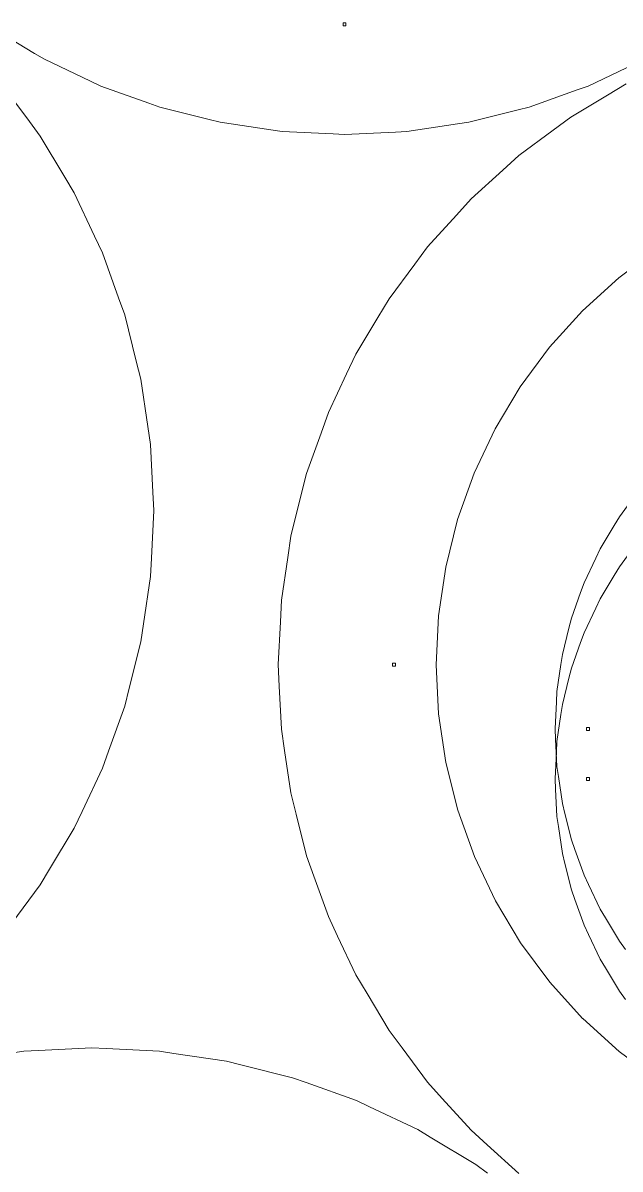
# Model space of a CAD drawing. Header units: centimetres. Extents: x -214 to 137, y -175 to 4.
# Drawn here: x 105.62 to 117.16, y -152.1 to -129.96 of the extents above; entities that cross this region are included whole.
import ezdxf

# ---------------------------------------------------------------- set-up
doc = ezdxf.new("R2010")
doc.units = ezdxf.units.CM
doc.header["$MEASUREMENT"] = 0
doc.layers.add('layer 1', color=7, linetype='Continuous')

msp = doc.modelspace()

# ---------------------------------------------------------------- linework, layer by layer
at = {"layer": 'layer 1', "color": 5, "lineweight": 9}
for points in [[(104.99829, -130.04177), (104.99829, -130.04177), (105.84316, -130.54817), (105.84316, -130.54817)], [(111.86085, -129.95925), (111.86085, -129.95925), (111.8037, -129.95925), (111.8037, -129.95925)], [(111.8037, -129.95925), (111.8037, -129.95925), (111.8037, -130.0164), (111.8037, -130.0164)], [(111.8037, -130.0164), (111.8037, -130.0164), (111.86085, -130.0164), (111.86085, -130.0164)], [(111.86085, -130.0164), (111.86085, -130.0164), (111.86085, -129.95925), (111.86085, -129.95925)], [(105.84316, -130.54817), (105.84316, -130.54817), (106.0337, -130.66237), (106.0337, -130.66237)], [(106.0337, -130.66237), (106.0337, -130.66237), (106.92413, -131.08351), (106.92413, -131.08351)], [(116.53959, -131.17849), (116.53959, -131.17849), (117.43002, -130.75735), (117.43002, -130.75735)], [(105.74233, -131.86437), (105.74233, -131.86437), (105.19236, -131.1228), (105.19236, -131.1228)], [(106.92413, -131.08351), (106.92413, -131.08351), (107.12495, -131.17849), (107.12495, -131.17849)], [(107.12495, -131.17849), (107.12495, -131.17849), (108.05237, -131.51032), (108.05237, -131.51032)], [(115.40301, -131.58517), (115.40301, -131.58517), (116.33043, -131.25333), (116.33043, -131.25333)], [(116.33043, -131.25333), (116.33043, -131.25333), (116.53959, -131.17849), (116.53959, -131.17849)], [(117.27419, -131.13608), (117.27419, -131.13608), (116.91333, -131.35237), (116.91333, -131.35237)], [(116.91333, -131.35237), (116.91333, -131.35237), (116.20373, -131.77769), (116.20373, -131.77769)], [(108.05237, -131.51032), (108.05237, -131.51032), (108.26153, -131.58516), (108.26153, -131.58516)], [(108.26153, -131.58516), (108.26153, -131.58516), (109.21701, -131.8245), (109.21701, -131.8245)], [(114.23204, -131.87848), (114.23204, -131.87848), (115.18752, -131.63915), (115.18752, -131.63915)], [(115.18752, -131.63915), (115.18752, -131.63915), (115.40301, -131.58517), (115.40301, -131.58517)], [(105.95291, -132.14831), (105.95291, -132.14831), (105.74233, -131.86437), (105.74233, -131.86437)], [(109.21701, -131.8245), (109.21701, -131.8245), (109.4325, -131.87848), (109.4325, -131.87848)], [(109.4325, -131.87848), (109.4325, -131.87848), (110.40684, -132.02301), (110.40684, -132.02301)], [(113.03797, -132.0556), (113.03797, -132.0556), (114.0123, -131.91108), (114.0123, -131.91108)], [(114.0123, -131.91108), (114.0123, -131.91108), (114.23204, -131.87848), (114.23204, -131.87848)], [(116.20373, -131.77769), (116.20373, -131.77769), (115.8658, -132.02832), (115.8658, -132.02832)], [(106.42756, -132.94022), (106.42756, -132.94022), (105.95291, -132.14831), (105.95291, -132.14831)], [(110.40684, -132.02301), (110.40684, -132.02301), (110.62658, -132.0556), (110.62658, -132.0556)], [(110.62658, -132.0556), (110.62658, -132.0556), (111.61039, -132.10394), (111.61039, -132.10394)], [(111.61039, -132.10394), (111.61039, -132.10394), (111.83227, -132.11484), (111.83227, -132.11484)], [(111.83227, -132.11484), (111.83227, -132.11484), (112.81609, -132.0665), (112.81609, -132.0665)], [(112.81609, -132.0665), (112.81609, -132.0665), (113.03797, -132.0556), (113.03797, -132.0556)], [(115.8658, -132.02832), (115.8658, -132.02832), (115.20131, -132.52113), (115.20131, -132.52113)], [(115.20131, -132.52113), (115.20131, -132.52113), (114.88958, -132.80367), (114.88958, -132.80367)], [(114.88958, -132.80367), (114.88958, -132.80367), (114.27659, -133.35926), (114.27659, -133.35926)], [(106.6093, -133.24343), (106.6093, -133.24343), (106.42756, -132.94022), (106.42756, -132.94022)], [(107.00404, -134.07805), (107.00404, -134.07805), (106.6093, -133.24343), (106.6093, -133.24343)], [(114.27659, -133.35926), (114.27659, -133.35926), (113.99406, -133.67098), (113.99406, -133.67098)], [(113.99406, -133.67098), (113.99406, -133.67098), (113.43848, -134.28397), (113.43848, -134.28397)], [(107.15518, -134.39761), (107.15518, -134.39761), (107.00404, -134.07805), (107.00404, -134.07805)], [(113.43848, -134.28397), (113.43848, -134.28397), (113.18786, -134.62189), (113.18786, -134.62189)], [(117.13231, -134.8831), (117.13231, -134.8831), (117.89392, -134.31755), (117.89392, -134.31755)], [(107.46621, -135.2669), (107.46621, -135.2669), (107.15518, -134.39761), (107.15518, -134.39761)], [(113.18786, -134.62189), (113.18786, -134.62189), (112.69503, -135.28639), (112.69503, -135.28639)], [(116.42981, -135.52057), (116.42981, -135.52057), (117.13231, -134.8831), (117.13231, -134.8831)], [(107.5853, -135.59974), (107.5853, -135.59974), (107.46621, -135.2669), (107.46621, -135.2669)], [(112.69503, -135.28639), (112.69503, -135.28639), (112.47874, -135.64725), (112.47874, -135.64725)], [(107.80963, -136.49533), (107.80963, -136.49533), (107.5853, -135.59974), (107.5853, -135.59974)], [(112.47874, -135.64725), (112.47874, -135.64725), (112.05343, -136.35685), (112.05343, -136.35685)], [(115.79316, -136.22384), (115.79316, -136.22384), (116.42981, -135.52057), (116.42981, -135.52057)], [(112.05343, -136.35685), (112.05343, -136.35685), (111.87355, -136.73718), (111.87355, -136.73718)], [(115.22852, -136.9861), (115.22852, -136.9861), (115.79316, -136.22384), (115.79316, -136.22384)], [(107.89552, -136.83824), (107.89552, -136.83824), (107.80963, -136.49533), (107.80963, -136.49533)], [(111.87355, -136.73718), (111.87355, -136.73718), (111.51983, -137.48504), (111.51983, -137.48504)], [(108.03099, -137.75151), (108.03099, -137.75151), (107.89552, -136.83824), (107.89552, -136.83824)], [(114.74132, -137.80005), (114.74132, -137.80005), (115.22852, -136.9861), (115.22852, -136.9861)], [(111.51983, -137.48504), (111.51983, -137.48504), (111.37809, -137.88116), (111.37809, -137.88116)], [(108.08286, -138.10118), (108.08286, -138.10118), (108.03099, -137.75151), (108.03099, -137.75151)], [(111.37809, -137.88116), (111.37809, -137.88116), (111.09939, -138.6601), (111.09939, -138.6601)], [(114.33624, -138.65784), (114.33624, -138.65784), (114.74132, -137.80005), (114.74132, -137.80005)], [(108.12816, -139.02333), (108.12816, -139.02333), (108.08286, -138.10118), (108.08286, -138.10118)], [(111.09939, -138.6601), (111.09939, -138.6601), (110.99716, -139.06821), (110.99716, -139.06821)], [(114.01719, -139.5512), (114.01719, -139.5512), (114.33624, -138.65784), (114.33624, -138.65784)], [(108.1455, -139.37641), (108.1455, -139.37641), (108.12816, -139.02333), (108.12816, -139.02333)], [(110.99716, -139.06821), (110.99716, -139.06821), (110.79614, -139.87072), (110.79614, -139.87072)], [(117.45571, -139.07435), (117.45571, -139.07435), (117.1431, -139.49586), (117.1431, -139.49586)], [(108.10019, -140.29856), (108.10019, -140.29856), (108.1455, -139.37641), (108.1455, -139.37641)], [(113.78724, -140.47153), (113.78724, -140.47153), (114.01719, -139.5512), (114.01719, -139.5512)], [(117.04063, -139.66682), (117.04063, -139.66682), (116.77083, -140.11695), (116.77083, -140.11695)], [(117.1431, -139.49586), (117.1431, -139.49586), (117.04063, -139.66682), (117.04063, -139.66682)], [(110.79614, -139.87072), (110.79614, -139.87072), (110.73441, -140.28688), (110.73441, -140.28688)], [(116.77083, -140.11695), (116.77083, -140.11695), (116.68561, -140.29714), (116.68561, -140.29714)], [(117.45571, -140.04128), (117.45571, -140.04128), (117.1431, -140.46279), (117.1431, -140.46279)], [(117.45571, -140.04128), (117.45571, -140.04128), (117.1431, -140.46279), (117.1431, -140.46279)], [(117.45571, -140.04128), (117.45571, -140.04128), (117.1431, -140.46279), (117.1431, -140.46279)], [(117.45571, -140.04128), (117.45571, -140.04128), (117.1431, -140.46279), (117.1431, -140.46279)], [(108.08285, -140.65164), (108.08285, -140.65164), (108.10019, -140.29856), (108.10019, -140.29856)], [(110.73441, -140.28688), (110.73441, -140.28688), (110.61302, -141.10523), (110.61302, -141.10523)], [(116.68561, -140.29714), (116.68561, -140.29714), (116.46123, -140.77154), (116.46123, -140.77154)], [(113.64861, -141.40996), (113.64861, -141.40996), (113.78724, -140.47153), (113.78724, -140.47153)], [(117.1431, -140.46279), (117.1431, -140.46279), (117.04063, -140.63375), (117.04063, -140.63375)], [(117.1431, -140.46279), (117.1431, -140.46279), (117.04063, -140.63375), (117.04063, -140.63375)], [(117.1431, -140.46279), (117.1431, -140.46279), (117.04063, -140.63375), (117.04063, -140.63375)], [(117.1431, -140.46279), (117.1431, -140.46279), (117.04063, -140.63375), (117.04063, -140.63375)], [(107.94738, -141.5649), (107.94738, -141.5649), (108.08285, -140.65164), (108.08285, -140.65164)], [(116.46123, -140.77154), (116.46123, -140.77154), (116.39408, -140.95921), (116.39408, -140.95921)], [(117.04063, -140.63375), (117.04063, -140.63375), (116.77083, -141.08388), (116.77083, -141.08388)], [(117.04063, -140.63375), (117.04063, -140.63375), (116.77083, -141.08388), (116.77083, -141.08388)], [(117.04063, -140.63375), (117.04063, -140.63375), (116.77083, -141.08388), (116.77083, -141.08388)], [(117.04063, -140.63375), (117.04063, -140.63375), (116.77083, -141.08388), (116.77083, -141.08388)], [(116.39408, -140.95921), (116.39408, -140.95921), (116.21729, -141.45332), (116.21729, -141.45332)], [(110.61302, -141.10523), (110.61302, -141.10523), (110.59238, -141.52544), (110.59238, -141.52544)], [(116.77083, -141.08388), (116.77083, -141.08388), (116.68561, -141.26406), (116.68561, -141.26406)], [(116.77083, -141.08388), (116.77083, -141.08388), (116.68561, -141.26406), (116.68561, -141.26406)], [(116.77083, -141.08388), (116.77083, -141.08388), (116.68561, -141.26406), (116.68561, -141.26406)], [(116.77083, -141.08388), (116.77083, -141.08388), (116.68561, -141.26406), (116.68561, -141.26406)], [(113.60262, -142.35748), (113.60262, -142.35748), (113.64861, -141.40996), (113.64861, -141.40996)], [(116.21729, -141.45332), (116.21729, -141.45332), (116.16886, -141.64667), (116.16886, -141.64667)], [(116.68561, -141.26406), (116.68561, -141.26406), (116.46123, -141.73847), (116.46123, -141.73847)], [(116.68561, -141.26406), (116.68561, -141.26406), (116.46123, -141.73847), (116.46123, -141.73847)], [(116.68561, -141.26406), (116.68561, -141.26406), (116.46123, -141.73847), (116.46123, -141.73847)], [(116.68561, -141.26406), (116.68561, -141.26406), (116.46123, -141.73847), (116.46123, -141.73847)], [(107.89551, -141.91458), (107.89551, -141.91458), (107.94738, -141.5649), (107.94738, -141.5649)], [(110.59238, -141.52544), (110.59238, -141.52544), (110.55179, -142.35174), (110.55179, -142.35174)], [(116.16886, -141.64667), (116.16886, -141.64667), (116.04134, -142.15573), (116.04134, -142.15573)], [(116.46123, -141.73847), (116.46123, -141.73847), (116.39408, -141.92614), (116.39408, -141.92614)], [(116.46123, -141.73847), (116.46123, -141.73847), (116.39408, -141.92614), (116.39408, -141.92614)], [(116.46123, -141.73847), (116.46123, -141.73847), (116.39408, -141.92614), (116.39408, -141.92614)], [(116.46123, -141.73847), (116.46123, -141.73847), (116.39408, -141.92614), (116.39408, -141.92614)], [(107.67117, -142.81017), (107.67117, -142.81017), (107.89551, -141.91458), (107.89551, -141.91458)], [(116.39408, -141.92614), (116.39408, -141.92614), (116.21729, -142.42025), (116.21729, -142.42025)], [(116.39408, -141.92614), (116.39408, -141.92614), (116.21729, -142.42025), (116.21729, -142.42025)], [(116.39408, -141.92614), (116.39408, -141.92614), (116.21729, -142.42025), (116.21729, -142.42025)], [(116.39408, -141.92614), (116.39408, -141.92614), (116.21729, -142.42025), (116.21729, -142.42025)], [(112.81694, -142.32316), (112.81694, -142.32316), (112.75979, -142.32316), (112.75979, -142.32316)], [(112.75979, -142.32316), (112.75979, -142.32316), (112.75979, -142.38031), (112.75979, -142.38031)], [(112.81694, -142.38031), (112.81694, -142.38031), (112.81694, -142.32316), (112.81694, -142.32316)], [(116.04134, -142.15573), (116.04134, -142.15573), (116.01209, -142.35289), (116.01209, -142.35289)], [(110.55179, -142.35174), (110.55179, -142.35174), (110.57243, -142.77195), (110.57243, -142.77195)], [(112.75979, -142.38031), (112.75979, -142.38031), (112.81694, -142.38031), (112.81694, -142.38031)], [(113.64973, -143.30492), (113.64973, -143.30492), (113.60262, -142.35748), (113.60262, -142.35748)], [(116.01209, -142.35289), (116.01209, -142.35289), (115.9351, -142.872), (115.9351, -142.872)], [(116.21729, -142.42025), (116.21729, -142.42025), (116.16886, -142.6136), (116.16886, -142.6136)], [(116.21729, -142.42025), (116.21729, -142.42025), (116.16886, -142.6136), (116.16886, -142.6136)], [(116.21729, -142.42025), (116.21729, -142.42025), (116.16886, -142.6136), (116.16886, -142.6136)], [(116.21729, -142.42025), (116.21729, -142.42025), (116.16886, -142.6136), (116.16886, -142.6136)], [(110.57243, -142.77195), (110.57243, -142.77195), (110.61302, -143.59825), (110.61302, -143.59825)], [(116.16886, -142.6136), (116.16886, -142.6136), (116.04134, -143.12265), (116.04134, -143.12265)], [(116.16886, -142.6136), (116.16886, -142.6136), (116.04134, -143.12265), (116.04134, -143.12265)], [(116.16886, -142.6136), (116.16886, -142.6136), (116.04134, -143.12265), (116.04134, -143.12265)], [(116.16886, -142.6136), (116.16886, -142.6136), (116.04134, -143.12265), (116.04134, -143.12265)], [(107.58528, -143.15307), (107.58528, -143.15307), (107.67117, -142.81017), (107.67117, -142.81017)], [(115.9351, -142.872), (115.9351, -142.872), (115.92532, -143.07108), (115.92532, -143.07108)], [(107.27424, -144.02237), (107.27424, -144.02237), (107.58528, -143.15307), (107.58528, -143.15307)], [(115.92532, -143.07108), (115.92532, -143.07108), (115.89957, -143.59524), (115.89957, -143.59524)], [(116.04134, -143.12265), (116.04134, -143.12265), (116.01209, -143.31982), (116.01209, -143.31982)], [(116.04134, -143.12265), (116.04134, -143.12265), (116.01209, -143.31982), (116.01209, -143.31982)], [(116.04134, -143.12265), (116.04134, -143.12265), (116.01209, -143.31982), (116.01209, -143.31982)], [(116.04134, -143.12265), (116.04134, -143.12265), (116.01209, -143.31982), (116.01209, -143.31982)], [(113.78948, -144.24319), (113.78948, -144.24319), (113.64973, -143.30492), (113.64973, -143.30492)], [(116.01209, -143.31982), (116.01209, -143.31982), (115.9351, -143.83893), (115.9351, -143.83893)], [(116.01209, -143.31982), (116.01209, -143.31982), (115.9351, -143.83893), (115.9351, -143.83893)], [(116.01209, -143.31982), (116.01209, -143.31982), (115.9351, -143.83893), (115.9351, -143.83893)], [(116.01209, -143.31982), (116.01209, -143.31982), (115.9351, -143.83893), (115.9351, -143.83893)], [(110.61302, -143.59825), (110.61302, -143.59825), (110.67475, -144.01442), (110.67475, -144.01442)], [(115.89957, -143.59524), (115.89957, -143.59524), (115.90935, -143.79432), (115.90935, -143.79432)], [(116.56699, -143.56666), (116.56699, -143.56666), (116.50984, -143.56666), (116.50984, -143.56666)], [(116.50984, -143.56666), (116.50984, -143.56666), (116.50984, -143.62381), (116.50984, -143.62381)], [(116.50984, -143.62381), (116.50984, -143.62381), (116.56699, -143.62381), (116.56699, -143.62381)], [(116.56699, -143.62381), (116.56699, -143.62381), (116.56699, -143.56666), (116.56699, -143.56666)], [(115.90935, -143.79432), (115.90935, -143.79432), (115.9351, -144.31847), (115.9351, -144.31847)], [(115.9351, -143.83893), (115.9351, -143.83893), (115.92532, -144.03801), (115.92532, -144.03801)], [(115.9351, -143.83893), (115.9351, -143.83893), (115.92532, -144.03801), (115.92532, -144.03801)], [(115.9351, -143.83893), (115.9351, -143.83893), (115.92532, -144.03801), (115.92532, -144.03801)], [(115.9351, -143.83893), (115.9351, -143.83893), (115.92532, -144.03801), (115.92532, -144.03801)], [(107.15514, -144.3552), (107.15514, -144.3552), (107.27424, -144.02237), (107.27424, -144.02237)], [(110.67475, -144.01442), (110.67475, -144.01442), (110.79614, -144.83276), (110.79614, -144.83276)], [(115.92532, -144.03801), (115.92532, -144.03801), (115.89957, -144.56217), (115.89957, -144.56217)], [(115.92532, -144.03801), (115.92532, -144.03801), (115.89957, -144.56217), (115.89957, -144.56217)], [(115.92532, -144.03801), (115.92532, -144.03801), (115.89957, -144.56217), (115.89957, -144.56217)], [(115.92532, -144.03801), (115.92532, -144.03801), (115.89957, -144.56217), (115.89957, -144.56217)], [(114.02052, -145.16325), (114.02052, -145.16325), (113.78948, -144.24319), (113.78948, -144.24319)], [(115.9351, -144.31847), (115.9351, -144.31847), (115.96434, -144.51564), (115.96434, -144.51564)], [(106.7604, -145.18982), (106.7604, -145.18982), (107.15514, -144.3552), (107.15514, -144.3552)], [(115.96434, -144.51564), (115.96434, -144.51564), (116.04135, -145.03475), (116.04135, -145.03475)], [(116.56699, -144.53359), (116.56699, -144.53359), (116.50984, -144.53359), (116.50984, -144.53359)], [(116.50984, -144.53359), (116.50984, -144.53359), (116.50984, -144.59074), (116.50984, -144.59074)], [(116.56699, -144.53359), (116.56699, -144.53359), (116.50984, -144.53359), (116.50984, -144.53359)], [(116.50984, -144.53359), (116.50984, -144.53359), (116.50984, -144.59074), (116.50984, -144.59074)], [(116.56699, -144.53359), (116.56699, -144.53359), (116.50984, -144.53359), (116.50984, -144.53359)], [(116.50984, -144.53359), (116.50984, -144.53359), (116.50984, -144.59074), (116.50984, -144.59074)], [(116.56699, -144.53359), (116.56699, -144.53359), (116.50984, -144.53359), (116.50984, -144.53359)], [(116.50984, -144.53359), (116.50984, -144.53359), (116.50984, -144.59074), (116.50984, -144.59074)], [(116.56699, -144.59074), (116.56699, -144.59074), (116.56699, -144.53359), (116.56699, -144.53359)], [(116.56699, -144.59074), (116.56699, -144.59074), (116.56699, -144.53359), (116.56699, -144.53359)], [(116.56699, -144.59074), (116.56699, -144.59074), (116.56699, -144.53359), (116.56699, -144.53359)], [(116.56699, -144.59074), (116.56699, -144.59074), (116.56699, -144.53359), (116.56699, -144.53359)], [(115.89957, -144.56217), (115.89957, -144.56217), (115.90935, -144.76125), (115.90935, -144.76125)], [(115.89957, -144.56217), (115.89957, -144.56217), (115.90935, -144.76125), (115.90935, -144.76125)], [(115.89957, -144.56217), (115.89957, -144.56217), (115.90935, -144.76125), (115.90935, -144.76125)], [(115.89957, -144.56217), (115.89957, -144.56217), (115.90935, -144.76125), (115.90935, -144.76125)], [(115.90935, -144.76125), (115.90935, -144.76125), (115.9351, -145.2854), (115.9351, -145.2854)], [(115.90935, -144.76125), (115.90935, -144.76125), (115.9351, -145.2854), (115.9351, -145.2854)], [(115.90935, -144.76125), (115.90935, -144.76125), (115.9351, -145.2854), (115.9351, -145.2854)], [(115.90935, -144.76125), (115.90935, -144.76125), (115.9351, -145.2854), (115.9351, -145.2854)], [(116.50984, -144.59074), (116.50984, -144.59074), (116.56699, -144.59074), (116.56699, -144.59074)], [(116.50984, -144.59074), (116.50984, -144.59074), (116.56699, -144.59074), (116.56699, -144.59074)], [(116.50984, -144.59074), (116.50984, -144.59074), (116.56699, -144.59074), (116.56699, -144.59074)], [(116.50984, -144.59074), (116.50984, -144.59074), (116.56699, -144.59074), (116.56699, -144.59074)], [(110.79614, -144.83276), (110.79614, -144.83276), (110.89837, -145.24087), (110.89837, -145.24087)], [(106.60925, -145.50938), (106.60925, -145.50938), (106.7604, -145.18982), (106.7604, -145.18982)], [(114.34064, -146.05624), (114.34064, -146.05624), (114.02052, -145.16325), (114.02052, -145.16325)], [(116.04135, -145.03475), (116.04135, -145.03475), (116.08978, -145.22809), (116.08978, -145.22809)], [(110.89837, -145.24087), (110.89837, -145.24087), (111.09939, -146.04338), (111.09939, -146.04338)], [(115.9351, -145.2854), (115.9351, -145.2854), (115.96434, -145.48256), (115.96434, -145.48256)], [(115.9351, -145.2854), (115.9351, -145.2854), (115.96434, -145.48256), (115.96434, -145.48256)], [(115.9351, -145.2854), (115.9351, -145.2854), (115.96434, -145.48256), (115.96434, -145.48256)], [(115.9351, -145.2854), (115.9351, -145.2854), (115.96434, -145.48256), (115.96434, -145.48256)], [(116.08978, -145.22809), (116.08978, -145.22809), (116.21729, -145.73715), (116.21729, -145.73715)], [(106.1346, -146.30129), (106.1346, -146.30129), (106.60925, -145.50938), (106.60925, -145.50938)], [(115.96434, -145.48256), (115.96434, -145.48256), (116.04135, -146.00167), (116.04135, -146.00167)], [(115.96434, -145.48256), (115.96434, -145.48256), (116.04135, -146.00167), (116.04135, -146.00167)], [(115.96434, -145.48256), (115.96434, -145.48256), (116.04135, -146.00167), (116.04135, -146.00167)], [(115.96434, -145.48256), (115.96434, -145.48256), (116.04135, -146.00167), (116.04135, -146.00167)], [(116.21729, -145.73715), (116.21729, -145.73715), (116.28444, -145.92482), (116.28444, -145.92482)], [(111.09939, -146.04338), (111.09939, -146.04338), (111.24113, -146.4395), (111.24113, -146.4395)], [(114.74673, -146.91354), (114.74673, -146.91354), (114.34064, -146.05624), (114.34064, -146.05624)], [(116.04135, -146.00167), (116.04135, -146.00167), (116.08978, -146.19502), (116.08978, -146.19502)], [(116.04135, -146.00167), (116.04135, -146.00167), (116.08978, -146.19502), (116.08978, -146.19502)], [(116.04135, -146.00167), (116.04135, -146.00167), (116.08978, -146.19502), (116.08978, -146.19502)], [(116.04135, -146.00167), (116.04135, -146.00167), (116.08978, -146.19502), (116.08978, -146.19502)], [(116.28444, -145.92482), (116.28444, -145.92482), (116.46124, -146.41893), (116.46124, -146.41893)], [(105.95286, -146.60449), (105.95286, -146.60449), (106.1346, -146.30129), (106.1346, -146.30129)], [(116.08978, -146.19502), (116.08978, -146.19502), (116.21729, -146.70408), (116.21729, -146.70408)], [(116.08978, -146.19502), (116.08978, -146.19502), (116.21729, -146.70408), (116.21729, -146.70408)], [(116.08978, -146.19502), (116.08978, -146.19502), (116.21729, -146.70408), (116.21729, -146.70408)], [(116.08978, -146.19502), (116.08978, -146.19502), (116.21729, -146.70408), (116.21729, -146.70408)], [(111.24113, -146.4395), (111.24113, -146.4395), (111.51984, -147.21844), (111.51984, -147.21844)], [(116.46124, -146.41893), (116.46124, -146.41893), (116.54646, -146.59912), (116.54646, -146.59912)], [(105.40287, -147.34606), (105.40287, -147.34606), (105.95286, -146.60449), (105.95286, -146.60449)], [(116.21729, -146.70408), (116.21729, -146.70408), (116.28444, -146.89175), (116.28444, -146.89175)], [(116.21729, -146.70408), (116.21729, -146.70408), (116.28444, -146.89175), (116.28444, -146.89175)], [(116.21729, -146.70408), (116.21729, -146.70408), (116.28444, -146.89175), (116.28444, -146.89175)], [(116.21729, -146.70408), (116.21729, -146.70408), (116.28444, -146.89175), (116.28444, -146.89175)], [(116.54646, -146.59912), (116.54646, -146.59912), (116.77083, -147.07352), (116.77083, -147.07352)], [(115.2349, -147.72691), (115.2349, -147.72691), (114.74673, -146.91354), (114.74673, -146.91354)], [(116.28444, -146.89175), (116.28444, -146.89175), (116.46124, -147.38586), (116.46124, -147.38586)], [(116.28444, -146.89175), (116.28444, -146.89175), (116.46124, -147.38586), (116.46124, -147.38586)], [(116.28444, -146.89175), (116.28444, -146.89175), (116.46124, -147.38586), (116.46124, -147.38586)], [(116.28444, -146.89175), (116.28444, -146.89175), (116.46124, -147.38586), (116.46124, -147.38586)], [(116.77083, -147.07352), (116.77083, -147.07352), (116.8733, -147.24448), (116.8733, -147.24448)], [(111.51984, -147.21844), (111.51984, -147.21844), (111.69972, -147.59876), (111.69972, -147.59876)], [(116.46124, -147.38586), (116.46124, -147.38586), (116.54646, -147.56604), (116.54646, -147.56604)], [(116.46124, -147.38586), (116.46124, -147.38586), (116.54646, -147.56604), (116.54646, -147.56604)], [(116.46124, -147.38586), (116.46124, -147.38586), (116.54646, -147.56604), (116.54646, -147.56604)], [(116.46124, -147.38586), (116.46124, -147.38586), (116.54646, -147.56604), (116.54646, -147.56604)], [(116.8733, -147.24448), (116.8733, -147.24448), (117.1431, -147.69461), (117.1431, -147.69461)], [(111.69972, -147.59876), (111.69972, -147.59876), (112.05343, -148.34663), (112.05343, -148.34663)], [(116.54646, -147.56604), (116.54646, -147.56604), (116.77083, -148.04045), (116.77083, -148.04045)], [(116.54646, -147.56604), (116.54646, -147.56604), (116.77083, -148.04045), (116.77083, -148.04045)], [(116.54646, -147.56604), (116.54646, -147.56604), (116.77083, -148.04045), (116.77083, -148.04045)], [(116.54646, -147.56604), (116.54646, -147.56604), (116.77083, -148.04045), (116.77083, -148.04045)], [(115.80045, -148.48852), (115.80045, -148.48852), (115.2349, -147.72691), (115.2349, -147.72691)], [(117.1431, -147.69461), (117.1431, -147.69461), (117.26183, -147.85471), (117.26183, -147.85471)], [(116.77083, -148.04045), (116.77083, -148.04045), (116.8733, -148.21141), (116.8733, -148.21141)], [(116.77083, -148.04045), (116.77083, -148.04045), (116.8733, -148.21141), (116.8733, -148.21141)], [(116.77083, -148.04045), (116.77083, -148.04045), (116.8733, -148.21141), (116.8733, -148.21141)], [(116.77083, -148.04045), (116.77083, -148.04045), (116.8733, -148.21141), (116.8733, -148.21141)], [(116.8733, -148.21141), (116.8733, -148.21141), (117.1431, -148.66154), (117.1431, -148.66154)], [(116.8733, -148.21141), (116.8733, -148.21141), (117.1431, -148.66154), (117.1431, -148.66154)], [(116.8733, -148.21141), (116.8733, -148.21141), (117.1431, -148.66154), (117.1431, -148.66154)], [(116.8733, -148.21141), (116.8733, -148.21141), (117.1431, -148.66154), (117.1431, -148.66154)], [(112.05343, -148.34663), (112.05343, -148.34663), (112.26972, -148.7075), (112.26972, -148.7075)], [(116.43366, -149.18716), (116.43366, -149.18716), (115.80045, -148.48852), (115.80045, -148.48852)], [(112.26972, -148.7075), (112.26972, -148.7075), (112.69504, -149.4171), (112.69504, -149.4171)], [(117.1431, -148.66154), (117.1431, -148.66154), (117.26183, -148.82164), (117.26183, -148.82164)], [(117.1431, -148.66154), (117.1431, -148.66154), (117.26183, -148.82164), (117.26183, -148.82164)], [(117.1431, -148.66154), (117.1431, -148.66154), (117.26183, -148.82164), (117.26183, -148.82164)], [(117.1431, -148.66154), (117.1431, -148.66154), (117.26183, -148.82164), (117.26183, -148.82164)], [(116.43792, -149.19102), (116.43792, -149.19102), (116.43366, -149.18716), (116.43366, -149.18716)], [(117.14118, -149.82765), (117.14118, -149.82765), (116.43792, -149.19102), (116.43792, -149.19102)], [(112.69504, -149.4171), (112.69504, -149.4171), (112.94566, -149.75502), (112.94566, -149.75502)], [(105.63899, -149.82018), (105.63899, -149.82018), (104.62053, -149.97125), (104.62053, -149.97125)], [(105.92004, -149.80637), (105.92004, -149.80637), (105.63899, -149.82018), (105.63899, -149.82018)], [(106.9484, -149.75585), (106.9484, -149.75585), (105.92004, -149.80637), (105.92004, -149.80637)], [(107.22948, -149.76965), (107.22948, -149.76965), (106.9484, -149.75585), (106.9484, -149.75585)], [(108.25791, -149.82018), (108.25791, -149.82018), (107.22948, -149.76965), (107.22948, -149.76965)], [(108.53625, -149.86147), (108.53625, -149.86147), (108.25791, -149.82018), (108.25791, -149.82018)], [(109.55471, -150.01256), (109.55471, -150.01256), (108.53625, -149.86147), (108.53625, -149.86147)], [(112.94566, -149.75502), (112.94566, -149.75502), (113.43849, -150.41951), (113.43849, -150.41951)], [(117.90346, -150.39229), (117.90346, -150.39229), (117.14118, -149.82765), (117.14118, -149.82765)], [(109.82767, -150.08093), (109.82767, -150.08093), (109.55471, -150.01256), (109.55471, -150.01256)], [(110.82641, -150.33111), (110.82641, -150.33111), (109.82767, -150.08093), (109.82767, -150.08093)], [(111.09135, -150.42591), (111.09135, -150.42591), (110.82641, -150.33111), (110.82641, -150.33111)], [(112.06076, -150.77278), (112.06076, -150.77278), (111.09135, -150.42591), (111.09135, -150.42591)], [(113.43849, -150.41951), (113.43849, -150.41951), (113.72102, -150.73124), (113.72102, -150.73124)], [(113.72102, -150.73124), (113.72102, -150.73124), (114.2766, -151.34423), (114.2766, -151.34423)], [(112.31513, -150.89309), (112.31513, -150.89309), (112.06076, -150.77278), (112.06076, -150.77278)], [(113.24588, -151.3333), (113.24588, -151.3333), (112.31513, -150.89309), (112.31513, -150.89309)], [(113.48724, -151.47797), (113.48724, -151.47797), (113.24588, -151.3333), (113.24588, -151.3333)], [(114.2766, -151.34423), (114.2766, -151.34423), (114.58834, -151.62676), (114.58834, -151.62676)], [(114.37035, -152.00729), (114.37035, -152.00729), (113.48724, -151.47797), (113.48724, -151.47797)], [(114.58834, -151.62676), (114.58834, -151.62676), (115.20133, -152.18234), (115.20133, -152.18234)], [(114.59637, -152.17492), (114.59637, -152.17492), (114.37035, -152.00729), (114.37035, -152.00729)]]:
    msp.add_open_spline(points, degree=3, dxfattribs=at)

doc.saveas('drawing.dxf')
